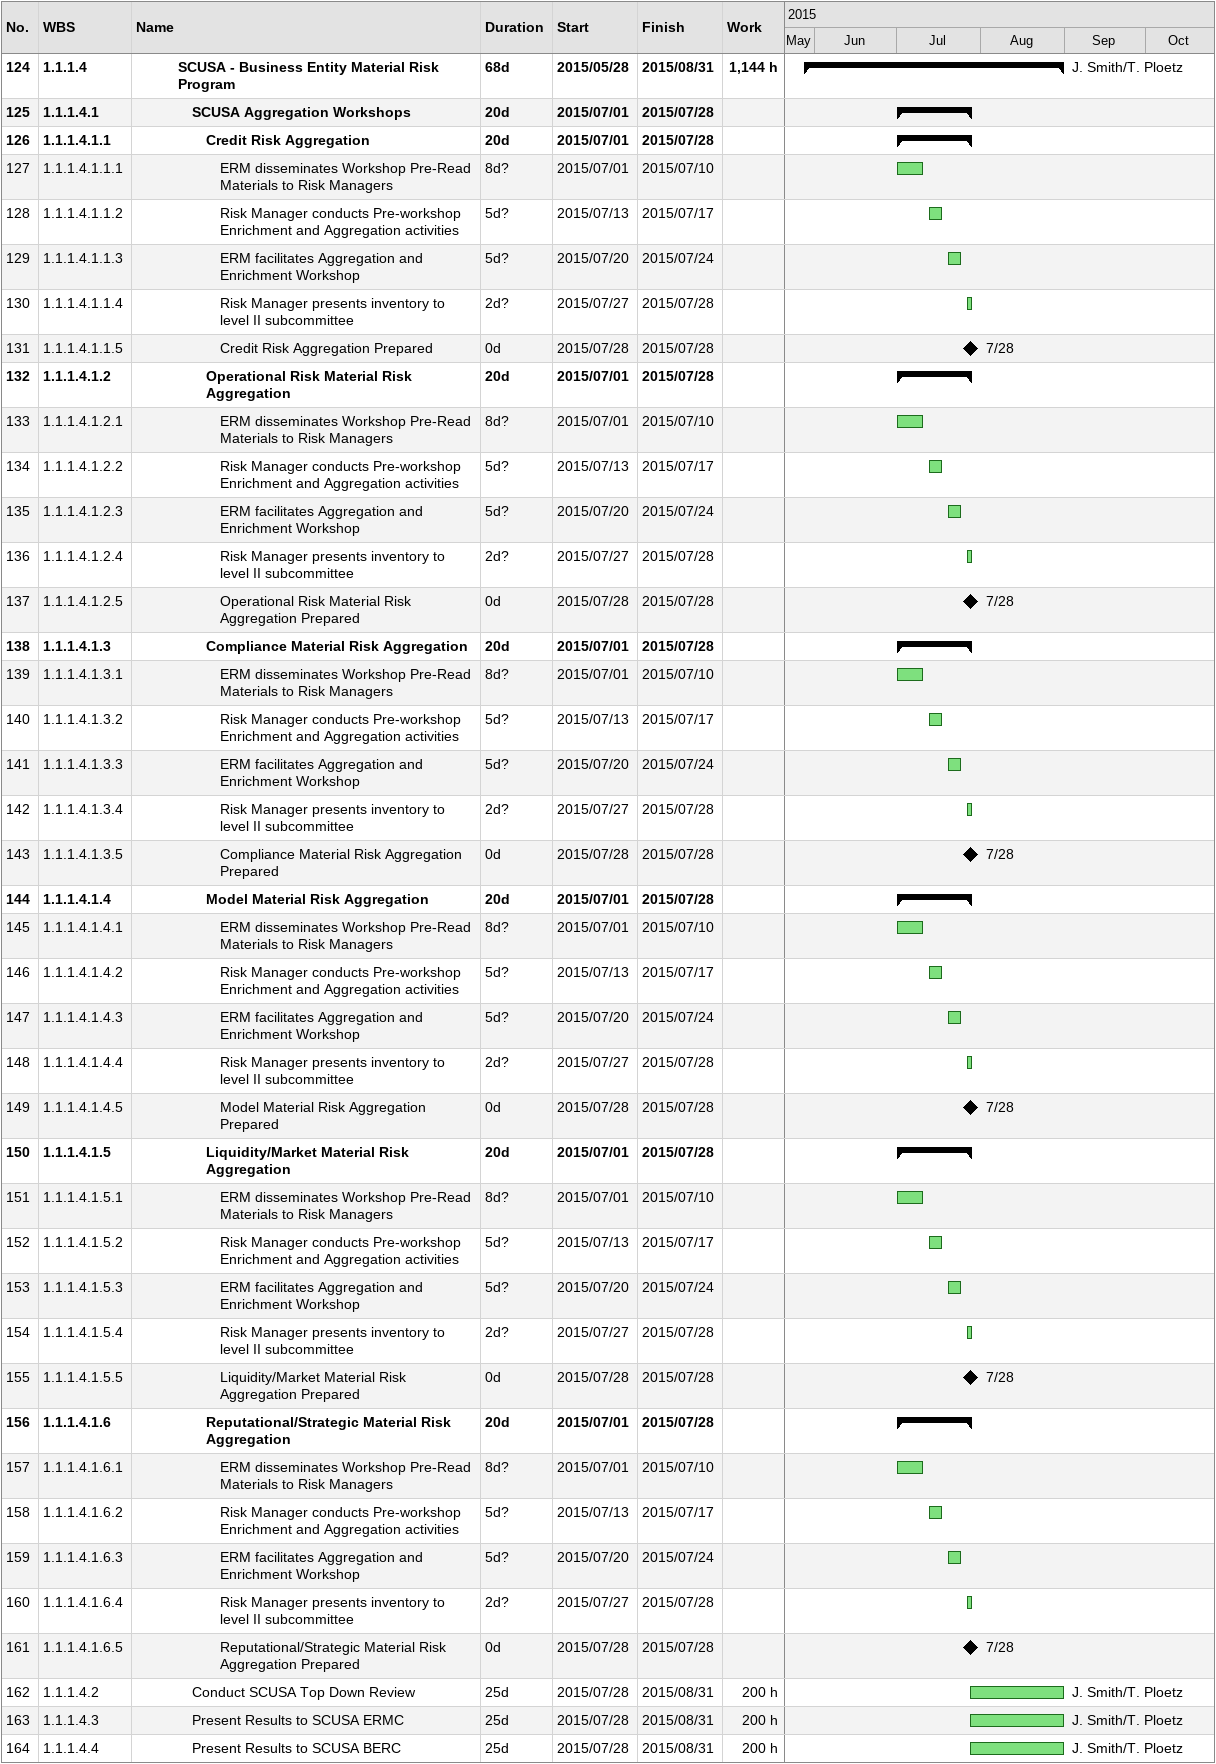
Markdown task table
| ID | WBS | Task | Duration | Start | Finish | Resources | Work (h) |
|---|---|---|---|---|---|---|---|
| 124 | 1.1.1.4 | **SCUSA - Business Entity Material Risk Program** | 68d | 2015-05-28 | 2015-08-31 | J. Smith/T. Ploetz | 1144 |
| 125 | 1.1.1.4.1 | **SCUSA Aggregation Workshops** | 20d | 2015-07-01 | 2015-07-28 |  |  |
| 126 | 1.1.1.4.1.1 | **Credit Risk Aggregation** | 20d | 2015-07-01 | 2015-07-28 |  |  |
| 127 | 1.1.1.4.1.1.1 | ERM disseminates Workshop Pre-Read Materials to Risk Managers | 8d? | 2015-07-01 | 2015-07-10 |  |  |
| 128 | 1.1.1.4.1.1.2 | Risk Manager conducts Pre-workshop Enrichment and Aggregation activities | 5d? | 2015-07-13 | 2015-07-17 |  |  |
| 129 | 1.1.1.4.1.1.3 | ERM facilitates Aggregation and Enrichment Workshop | 5d? | 2015-07-20 | 2015-07-24 |  |  |
| 130 | 1.1.1.4.1.1.4 | Risk Manager presents inventory to level II subcommittee | 2d? | 2015-07-27 | 2015-07-28 |  |  |
| 131 | 1.1.1.4.1.1.5 | Credit Risk Aggregation Prepared | 0d | 2015-07-28 | 2015-07-28 |  |  |
| 132 | 1.1.1.4.1.2 | **Operational Risk Material Risk Aggregation** | 20d | 2015-07-01 | 2015-07-28 |  |  |
| 133 | 1.1.1.4.1.2.1 | ERM disseminates Workshop Pre-Read Materials to Risk Managers | 8d? | 2015-07-01 | 2015-07-10 |  |  |
| 134 | 1.1.1.4.1.2.2 | Risk Manager conducts Pre-workshop Enrichment and Aggregation activities | 5d? | 2015-07-13 | 2015-07-17 |  |  |
| 135 | 1.1.1.4.1.2.3 | ERM facilitates Aggregation and Enrichment Workshop | 5d? | 2015-07-20 | 2015-07-24 |  |  |
| 136 | 1.1.1.4.1.2.4 | Risk Manager presents inventory to level II subcommittee | 2d? | 2015-07-27 | 2015-07-28 |  |  |
| 137 | 1.1.1.4.1.2.5 | Operational Risk Material Risk Aggregation Prepared | 0d | 2015-07-28 | 2015-07-28 |  |  |
| 138 | 1.1.1.4.1.3 | **Compliance Material Risk Aggregation** | 20d | 2015-07-01 | 2015-07-28 |  |  |
| 139 | 1.1.1.4.1.3.1 | ERM disseminates Workshop Pre-Read Materials to Risk Managers | 8d? | 2015-07-01 | 2015-07-10 |  |  |
| 140 | 1.1.1.4.1.3.2 | Risk Manager conducts Pre-workshop Enrichment and Aggregation activities | 5d? | 2015-07-13 | 2015-07-17 |  |  |
| 141 | 1.1.1.4.1.3.3 | ERM facilitates Aggregation and Enrichment Workshop | 5d? | 2015-07-20 | 2015-07-24 |  |  |
| 142 | 1.1.1.4.1.3.4 | Risk Manager presents inventory to level II subcommittee | 2d? | 2015-07-27 | 2015-07-28 |  |  |
| 143 | 1.1.1.4.1.3.5 | Compliance Material Risk Aggregation Prepared | 0d | 2015-07-28 | 2015-07-28 |  |  |
| 144 | 1.1.1.4.1.4 | **Model Material Risk Aggregation** | 20d | 2015-07-01 | 2015-07-28 |  |  |
| 145 | 1.1.1.4.1.4.1 | ERM disseminates Workshop Pre-Read Materials to Risk Managers | 8d? | 2015-07-01 | 2015-07-10 |  |  |
| 146 | 1.1.1.4.1.4.2 | Risk Manager conducts Pre-workshop Enrichment and Aggregation activities | 5d? | 2015-07-13 | 2015-07-17 |  |  |
| 147 | 1.1.1.4.1.4.3 | ERM facilitates Aggregation and Enrichment Workshop | 5d? | 2015-07-20 | 2015-07-24 |  |  |
| 148 | 1.1.1.4.1.4.4 | Risk Manager presents inventory to level II subcommittee | 2d? | 2015-07-27 | 2015-07-28 |  |  |
| 149 | 1.1.1.4.1.4.5 | Model Material Risk Aggregation Prepared | 0d | 2015-07-28 | 2015-07-28 |  |  |
| 150 | 1.1.1.4.1.5 | **Liquidity/Market Material Risk Aggregation** | 20d | 2015-07-01 | 2015-07-28 |  |  |
| 151 | 1.1.1.4.1.5.1 | ERM disseminates Workshop Pre-Read Materials to Risk Managers | 8d? | 2015-07-01 | 2015-07-10 |  |  |
| 152 | 1.1.1.4.1.5.2 | Risk Manager conducts Pre-workshop Enrichment and Aggregation activities | 5d? | 2015-07-13 | 2015-07-17 |  |  |
| 153 | 1.1.1.4.1.5.3 | ERM facilitates Aggregation and Enrichment Workshop | 5d? | 2015-07-20 | 2015-07-24 |  |  |
| 154 | 1.1.1.4.1.5.4 | Risk Manager presents inventory to level II subcommittee | 2d? | 2015-07-27 | 2015-07-28 |  |  |
| 155 | 1.1.1.4.1.5.5 | Liquidity/Market Material Risk Aggregation Prepared | 0d | 2015-07-28 | 2015-07-28 |  |  |
| 156 | 1.1.1.4.1.6 | **Reputational/Strategic Material Risk Aggregation** | 20d | 2015-07-01 | 2015-07-28 |  |  |
| 157 | 1.1.1.4.1.6.1 | ERM disseminates Workshop Pre-Read Materials to Risk Managers | 8d? | 2015-07-01 | 2015-07-10 |  |  |
| 158 | 1.1.1.4.1.6.2 | Risk Manager conducts Pre-workshop Enrichment and Aggregation activities | 5d? | 2015-07-13 | 2015-07-17 |  |  |
| 159 | 1.1.1.4.1.6.3 | ERM facilitates Aggregation and Enrichment Workshop | 5d? | 2015-07-20 | 2015-07-24 |  |  |
| 160 | 1.1.1.4.1.6.4 | Risk Manager presents inventory to level II subcommittee | 2d? | 2015-07-27 | 2015-07-28 |  |  |
| 161 | 1.1.1.4.1.6.5 | Reputational/Strategic Material Risk Aggregation Prepared | 0d | 2015-07-28 | 2015-07-28 |  |  |
| 162 | 1.1.1.4.2 | Conduct SCUSA Top Down Review | 25d | 2015-07-28 | 2015-08-31 | J. Smith/T. Ploetz | 200 |
| 163 | 1.1.1.4.3 | Present Results to SCUSA ERMC | 25d | 2015-07-28 | 2015-08-31 | J. Smith/T. Ploetz | 200 |
| 164 | 1.1.1.4.4 | Present Results to SCUSA BERC | 25d | 2015-07-28 | 2015-08-31 | J. Smith/T. Ploetz | 200 |
